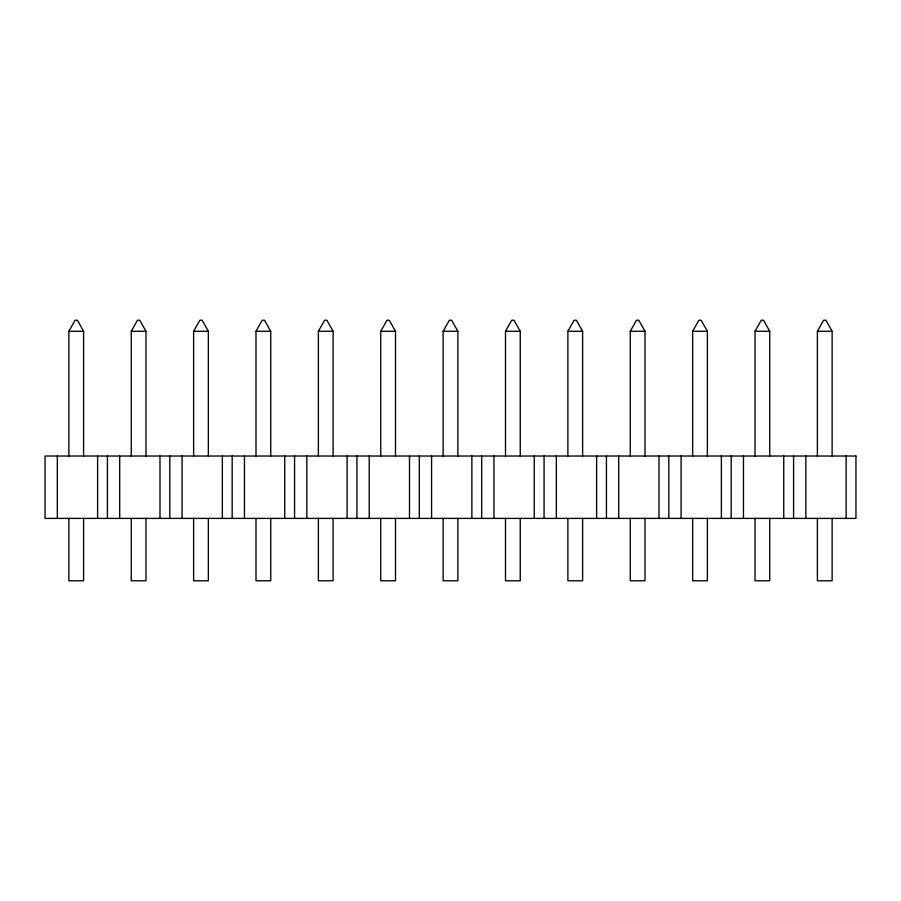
<?xml version="1.0" encoding="UTF-8"?>
<svg xmlns="http://www.w3.org/2000/svg" width="901" height="901" viewBox="0 0 901 901"><rect width="100%" height="100%" fill="white"/><g stroke="black" fill="none" stroke-linecap="round" stroke-linejoin="round"><path stroke-width="1.35" d="M68.87 456.03L68.87 331.275L75.11 320.215L77.373 320.215L83.602 331.275L83.602 456.03M131.253 456.03L131.253 331.275L137.481 320.215L139.745 320.215L145.985 331.275L145.985 456.03M193.625 456.03L193.625 331.275L199.864 320.215L202.117 320.215L208.356 331.275L208.356 456.03M255.997 456.03L255.997 331.275L262.236 320.215L264.5 320.215L270.739 331.275L270.739 456.03M318.38 456.03L318.38 331.275L324.619 320.215L326.872 320.215L333.111 331.275L333.111 456.03M380.751 456.03L380.751 331.275L386.991 320.215L389.255 320.215L395.494 331.275L395.494 456.03M443.134 456.03L443.134 331.275L449.374 320.215L451.626 320.215L457.866 331.275L457.866 456.03M505.506 456.03L505.506 331.275L511.745 320.215L514.009 320.215L520.249 331.275L520.249 456.03M567.889 456.03L567.889 331.275L574.128 320.215L576.381 320.215L582.62 331.275L582.62 456.03M630.261 456.03L630.261 331.275L636.5 320.215L638.764 320.215L645.003 331.275L645.003 456.03M692.644 456.03L692.644 331.275L698.883 320.215L701.136 320.215L707.375 331.275L707.375 456.03M755.015 456.03L755.015 331.275L761.255 320.215L763.519 320.215L769.747 331.275L769.747 456.03M817.398 456.03L817.398 331.275L823.627 320.215L825.89 320.215L832.13 331.275L832.13 456.03M68.87 331.275L83.602 331.275M131.253 331.275L145.985 331.275M193.625 331.275L208.356 331.275M255.997 331.275L270.739 331.275M318.38 331.275L333.111 331.275M380.751 331.275L395.494 331.275M443.134 331.275L457.866 331.275M505.506 331.275L520.249 331.275M567.889 331.275L582.62 331.275M630.261 331.275L645.003 331.275M692.644 331.275L707.375 331.275M755.015 331.275L769.747 331.275M817.398 331.275L832.13 331.275M846.129 456.03L846.129 518.402M832.13 518.402L832.13 580.785L817.398 580.785L817.398 518.402M805.854 456.03L805.854 518.402M793.578 456.03L793.578 518.402M783.746 456.03L783.746 518.402M769.747 518.402L769.747 580.785L755.015 580.785L755.015 518.402M743.471 456.03L743.471 518.402M731.195 456.03L731.195 518.402M721.374 456.03L721.374 518.402M707.375 518.402L707.375 580.785L692.644 580.785L692.644 518.402M681.1 456.03L681.1 518.402M668.824 456.03L668.824 518.402M658.991 456.03L658.991 518.402M645.003 518.402L645.003 580.785L630.261 580.785L630.261 518.402M618.717 456.03L618.717 518.402M606.441 456.03L606.441 518.402M596.62 456.03L596.62 518.402M582.62 518.402L582.62 580.785L567.889 580.785L567.889 518.402M556.345 456.03L556.345 518.402M544.069 456.03L544.069 518.402M534.237 456.03L534.237 518.402M520.249 518.402L520.249 580.785L505.506 580.785L505.506 518.402M493.962 456.03L493.962 518.402M481.686 456.03L481.686 518.402M471.865 456.03L471.865 518.402M457.866 518.402L457.866 580.785L443.134 580.785L443.134 518.402M431.59 456.03L431.59 518.402M419.314 456.03L419.314 518.402M409.493 456.03L409.493 518.402M395.494 518.402L395.494 580.785L380.751 580.785L380.751 518.402M369.219 456.03L369.219 518.402M356.931 456.03L356.931 518.402M347.11 456.03L347.11 518.402M333.111 518.402L333.111 580.785L318.38 580.785L318.38 518.402M306.836 456.03L306.836 518.402M294.559 456.03L294.559 518.402M284.739 456.03L284.739 518.402M270.739 518.402L270.739 580.785L255.997 580.785L255.997 518.402M244.464 456.03L244.464 518.402M232.176 456.03L232.176 518.402M222.356 456.03L222.356 518.402M208.356 518.402L208.356 580.785L193.625 580.785L193.625 518.402M182.081 456.03L182.081 518.402M169.805 456.03L169.805 518.402M159.984 456.03L159.984 518.402M145.985 518.402L145.985 580.785L131.253 580.785L131.253 518.402M119.709 456.03L119.709 518.402M107.422 456.03L107.422 518.402M97.601 456.03L97.601 518.402M83.602 518.402L83.602 580.785L68.87 580.785L68.87 518.402M57.326 456.03L57.326 518.402M855.95 456.03L45.05 456.03L45.05 518.402L855.95 518.402L855.95 456.03"/></g></svg>
